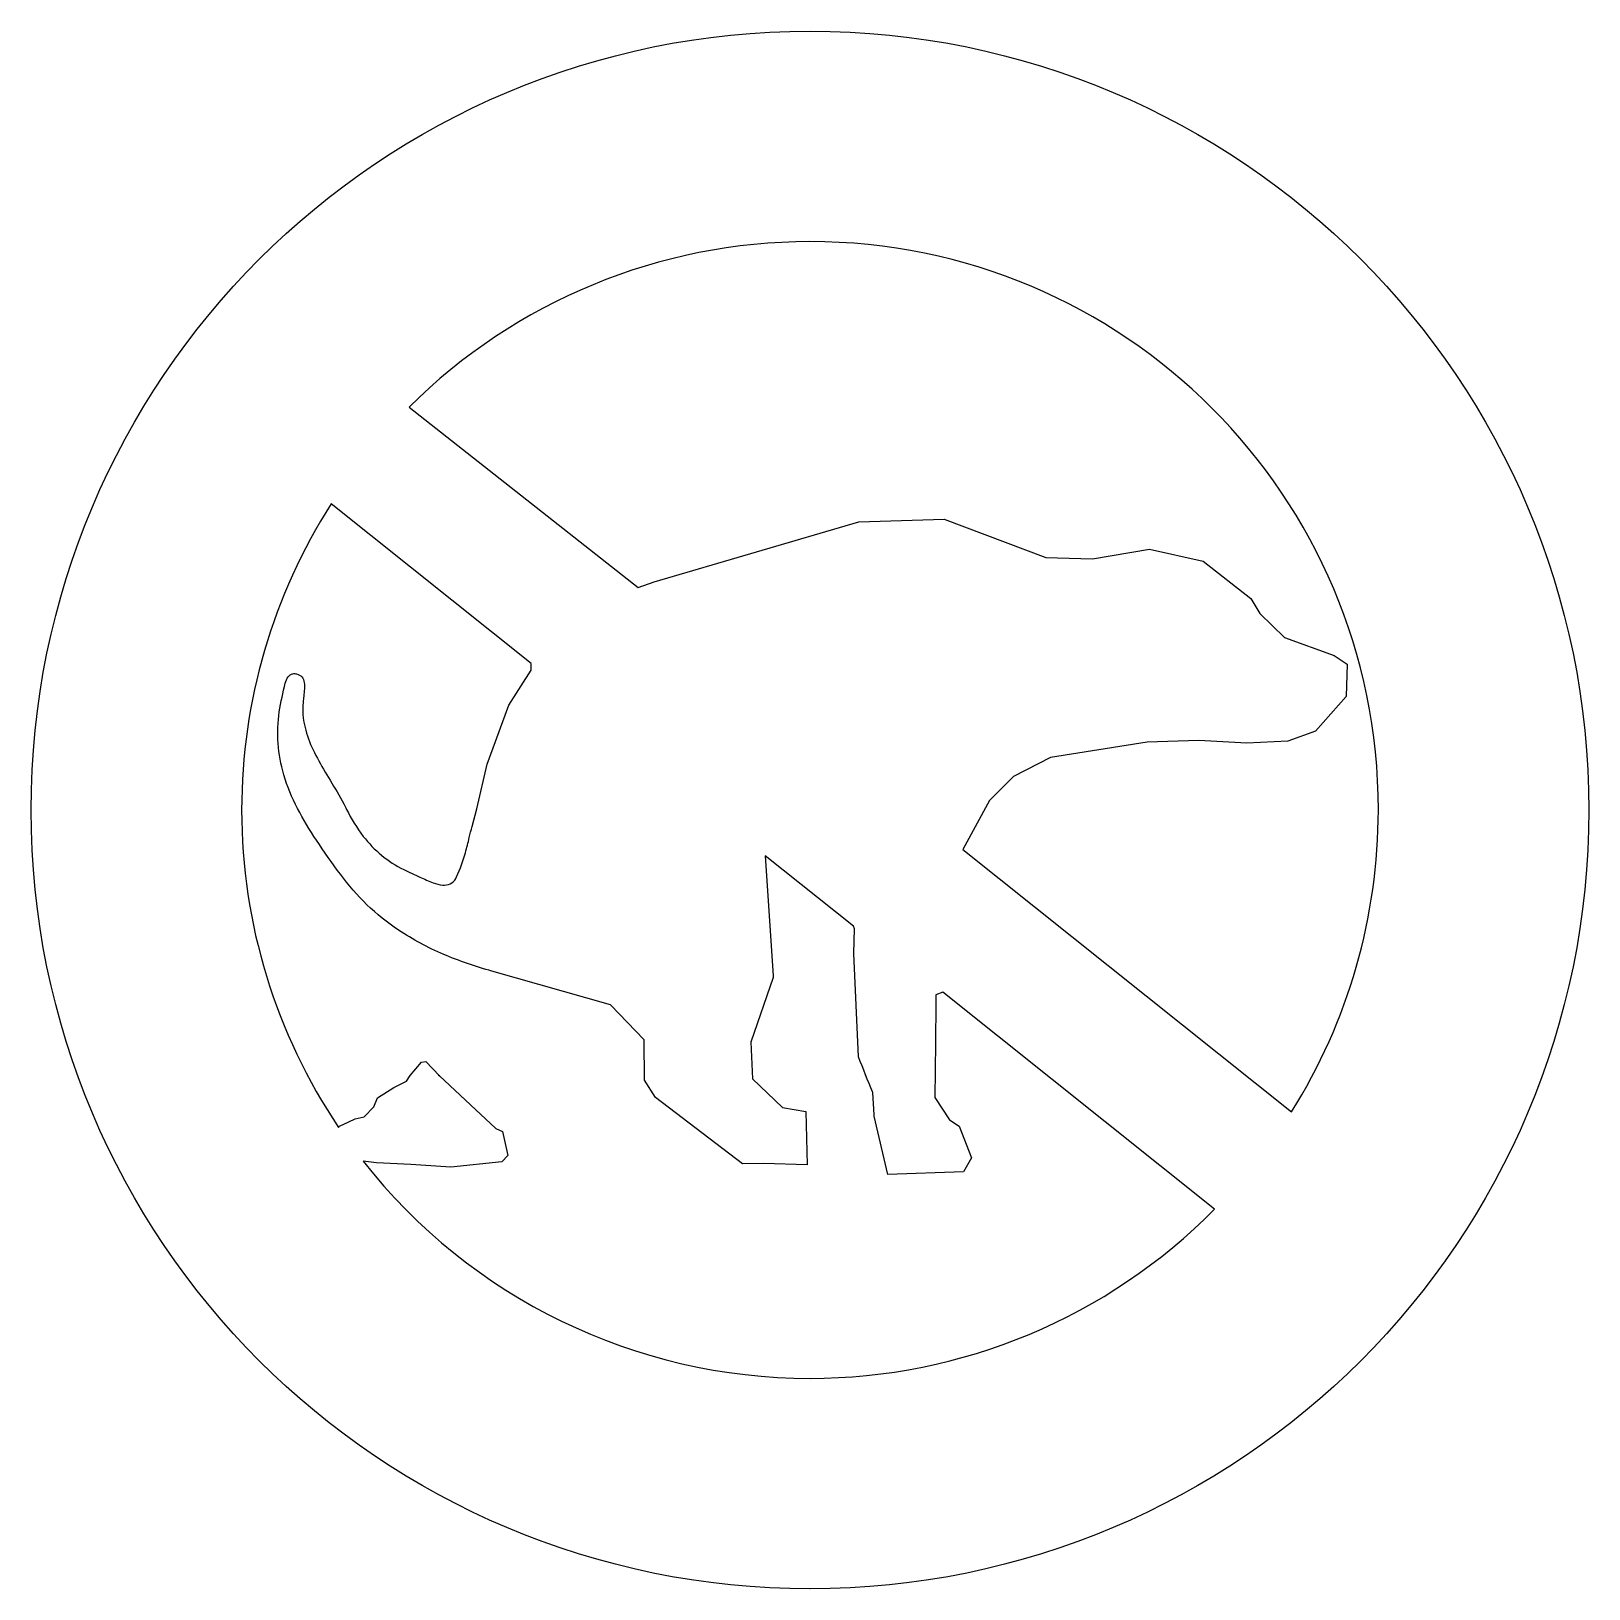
# Model space of a CAD drawing. Header units: metres. Extents: x -0.05 to 7.23, y 0.08 to 7.36.
import ezdxf

# ---------------------------------------------------------------- set-up
doc = ezdxf.new("R2010")
doc.units = ezdxf.units.M

msp = doc.modelspace()

# ---------------------------------------------------------------- linework, layer by layer
at = {"layer": 'EXPLORER_DEFAULT', "color": 0}
msp.add_lwpolyline([(1.50251, 2.07654, 0.2301), (3.592, 1.06108, 0.2006), (5.4836, 1.852), (4.21265, 2.86673), (4.18115, 2.85468), (4.1796, 2.8143), (4.17818, 2.63034), (4.17609, 2.37363), (4.24361, 2.26995), (4.28937, 2.24074), (4.34707, 2.09237), (4.30933, 2.02667), (3.95613, 2.0145), (3.8925, 2.28753), (3.89255, 2.29395), (3.88564, 2.3984, -0.0117), (3.8194, 2.56406), (3.79719, 3.0483), (3.80016, 3.1623), (3.795, 3.17499), (3.38209, 3.50466), (3.42017, 2.94349), (3.41914, 2.93575), (3.31461, 2.63228), (3.32249, 2.46162), (3.46283, 2.32753), (3.57202, 2.30956), (3.5785, 2.05938), (3.37452, 2.06641), (3.27669, 2.0643), (2.86984, 2.37378), (2.81886, 2.4557), (2.8173, 2.64411), (2.65994, 2.80699), (2.10412, 2.96486, -0.032), (1.87931, 3.0434, -0.0468), (1.66787, 3.15718, -0.0882), (1.39621, 3.41836, -0.0113), (1.28433, 3.57684, -0.028), (1.1957, 3.726, -0.0475), (1.13173, 3.88377, -0.1084), (1.11062, 4.17808, -0.0187), (1.13825, 4.31224, -0.084), (1.152, 4.34137, -0.1995), (1.17438, 4.35574, -0.0994), (1.19155, 4.35479, -0.1619), (1.21627, 4.34073, -0.1395), (1.22731, 4.3147, -0.0619), (1.22752, 4.27546, -0.0106), (1.22347, 4.24255, 0.1023), (1.23404, 4.09161, 0.0485), (1.27474, 3.98727, 0.0201), (1.33267, 3.88341), (1.34807, 3.85781, -0.0137), (1.41211, 3.74705, -0.0067), (1.42523, 3.72153, 0.0504), (1.50338, 3.59532, 0.1127), (1.69245, 3.43968, 0.0163), (1.73134, 3.42151, -0.0075), (1.76756, 3.40508, 0.0225), (1.82935, 3.3785, 0.066), (1.87463, 3.36776, 0.1309), (1.90972, 3.37326, 0.1546), (1.93589, 3.39839, 0.0231), (1.93985, 3.40598, 0.0414), (1.98058, 3.5188, 0.0075), (1.99885, 3.58926, -0.0035), (2.01201, 3.64112), (2.03389, 3.72409), (2.08212, 3.93231), (2.1834, 4.20858), (2.28885, 4.37305), (2.28849, 4.40298), (1.35294, 5.14992, 0.1432), (0.93452, 3.71856, 0.1492), (1.38764, 2.23432), (1.39188, 2.24049), (1.43637, 2.26088), (1.465, 2.27396), (1.50667, 2.2839), (1.55198, 2.33096), (1.56929, 2.37294), (1.64569, 2.42045), (1.70585, 2.45127), (1.72174, 2.47669), (1.72229, 2.47735), (1.77563, 2.54003), (1.79642, 2.54305), (1.86028, 2.47548), (1.85432, 2.47922), (1.86028, 2.47548), (2.00408, 2.33985), (2.12292, 2.22891), (2.15408, 2.21492), (2.17952, 2.1026), (2.15091, 2.07364), (1.9121, 2.04926), (1.72568, 2.06093), (1.56537, 2.06865), (1.50251, 2.07654)], format="xyb", close=True, dxfattribs=at)
at = {"layer": 'Layer 1', "color": 0}
for points in [[(3.592, 0.07683, -1), (3.592, 7.36029, -1), (3.592, 0.07683)], [(2.7885, 4.75868), (2.86353, 4.78595), (3.82039, 5.066), (4.2186, 5.0785), (4.69519, 4.89873), (4.91263, 4.89332), (5.17884, 4.93756), (5.43107, 4.88163), (5.6529, 4.70675), (5.6529, 4.70675), (5.69538, 4.63732), (5.8107, 4.52475), (5.8107, 4.52475), (6.04302, 4.44147), (6.04302, 4.44147), (6.10438, 4.40002), (6.10438, 4.40002), (6.09825, 4.24859), (5.95617, 4.08745), (5.82617, 4.03966), (5.82617, 4.03966), (5.63387, 4.03127), (5.63387, 4.03127), (5.40949, 4.04329), (5.16806, 4.03635), (4.71688, 3.96345), (4.54325, 3.8756), (4.54325, 3.8756), (4.54325, 3.8756), (4.43189, 3.76271), (4.3067, 3.53445), (5.84376, 2.30726, 0.1409), (6.24948, 3.71856, 0.4142), (3.592, 6.37604, 0.1983), (1.71715, 5.60195), (2.7885, 4.75868)]]:
    msp.add_lwpolyline(points, format="xyb", close=True, dxfattribs=at)

doc.saveas('drawing.dxf')
